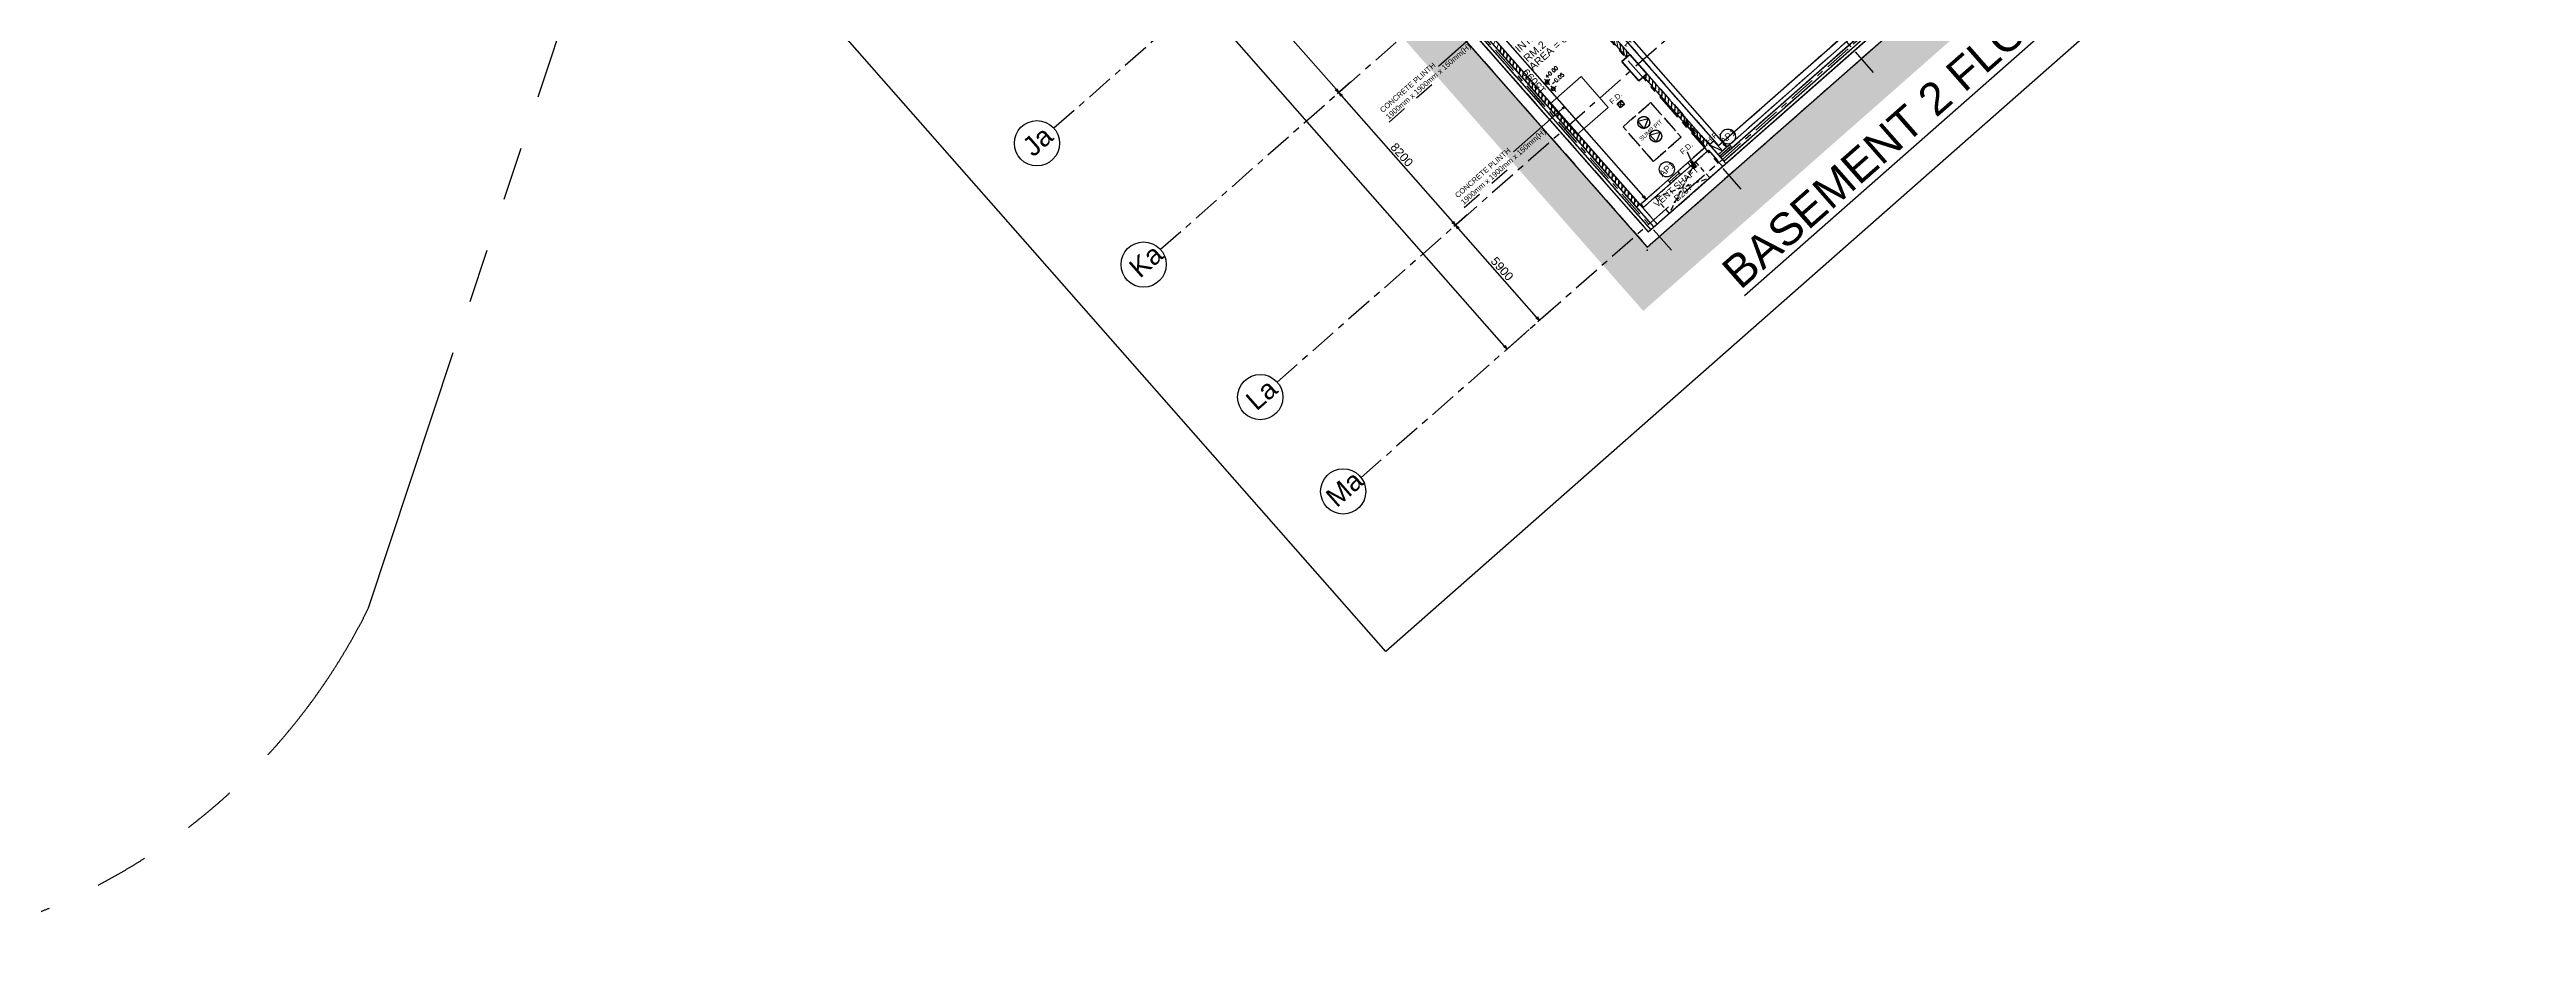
# Model space of a CAD drawing. Header units: millimetres. Extents: x 833946797 to 834440930, y 817746008 to 818399503.
# Drawn here: x 834256823 to 834371872, y 817892661 to 817934762 of the extents above; entities that cross this region are included whole.
import ezdxf
from ezdxf.enums import TextEntityAlignment as Align

# ---------------------------------------------------------------- set-up
doc = ezdxf.new("R2010")
doc.units = ezdxf.units.MM
doc.header["$LTSCALE"] = 100
for name, pattern in [('base plan(mm)$0$PHANTOM', [2.5, 1.25, -0.25, 0.25, -0.25, 0.25, -0.25]), ('Grid Line', [22.225, 12.7, -3.175, 3.175, -3.175]), ('Hidden', [9.525, 6.35, -3.175]), ('HIDDEN2', [4.7625, 3.175, -1.5875]), ('HIDDENX2', [19.05, 12.7, -6.35])]:
    doc.linetypes.add(name, pattern=pattern)
for name, color, linetype in [('+C-10', 10, 'Continuous'), ('+C-160', 160, 'Hidden'), ('A-COLS', 3, 'Continuous'), ('DLN020__', 6, 'Continuous'), ('DLN030_1', 1, 'Continuous'), ('DLN030_2', 1, 'Continuous'), ('DLN0401_', 7, 'Continuous'), ('DLN0402_Room Number', 7, 'Continuous'), ('DLN0403__Room Name', 7, 'Continuous'), ('DLN040__', 3, 'Continuous'), ('DLN051__', 7, 'Continuous'), ('DLN060__', 7, 'Continuous'), ('DLN210__', 7, 'Continuous'), ('DLN220__', 7, 'Continuous'), ('DLN580__', 4, 'Continuous'), ('DLN810__', 1, 'Continuous'), ('DLN914', 3, 'base plan(mm)$0$PHANTOM'), ('LEVEL', 7, 'Continuous')]:
    doc.layers.add(name, color=color, linetype=linetype)
for name, color, linetype, lineweight in [('3B50A-DLN-ARC-DWG-1002-P00-LB02$0$A-WALL', 7, 'Continuous', 9), ('A-DOOR', 6, 'Continuous', 9), ('A-PLINTH', 2, 'Continuous', 9), ('A-WALL', 7, 'Continuous', 9), ('HCL520__', 2, 'Continuous', 20), ('HCL520_T', 7, 'Continuous', 18)]:
    doc.layers.add(name, color=color, linetype=linetype, lineweight=lineweight)
doc.styles.add('romans', font='romans.shx')
doc.styles.get("Standard").update_dxf_attribs({"font": 'swiss.ttf'})
doc.styles.add('Swis721tBT', font='swissl.ttf')
doc.dimstyles.new('INTDIM', dxfattribs={"dimtxt": 200, "dimasz": 125, "dimexe": 100, "dimexo": 150, "dimgap": 80, "dimtad": 1, "dimdec": 0, "dimzin": 9, "dimdsep": 46, "dimtxsty": 'Swis721tBT', "dimblk": 'OPEN30', "dimcen": -125, "dimclrd": 256, "dimclre": 256, "dimclrt": 2, "dimaunit": 1, "dimadec": 1, "dimazin": 0, "dimtfac": 0.444444, "dimtdec": 0, "dimtix": 1, "dimtmove": 2, "dimatfit": 3, "dimldrblk": 'OPEN30', "dimfxl": 0, "dimtolj": 1, "dimlwd": -1, "dimlwe": -1, "dimarcsym": 0})
doc.dimstyles.new('INTDIM350', dxfattribs={"dimtxt": 350, "dimasz": 200, "dimexe": 100, "dimexo": 150, "dimgap": 100, "dimtad": 1, "dimdec": 0, "dimzin": 9, "dimdsep": 46, "dimtxsty": 'Swis721tBT', "dimblk": 'OPEN30', "dimcen": -125, "dimclrd": 256, "dimclre": 256, "dimclrt": 2, "dimaunit": 1, "dimadec": 1, "dimazin": 0, "dimtfac": 0.444444, "dimtdec": 0, "dimtix": 1, "dimtmove": 2, "dimatfit": 3, "dimldrblk": 'OPEN30', "dimfxl": 0, "dimtolj": 1, "dimlwd": -1, "dimlwe": -1, "dimarcsym": 0})
pattern_1 = [(86.350195828, (-1e-07, 1e-07), (-158.428018635, 10.105711821), [])]

# ---------------------------------------------------------------- blocks, each defined once
blk = doc.blocks.new('_Open30')
at = {"color": 0, "linetype": 'ByBlock', "lineweight": -2}
for p, q in [((-1, 0.27), (0, 0)), ((0, 0), (-1, -0.27)), ((0, 0), (-1, 0))]:
    blk.add_line(p, q, dxfattribs=at)
blk = doc.blocks.new('*D31')
at = {"layer": 'Defpoints', "color": 0}
for p in [(834269377, 817985820), (834268235, 817984815), (834325665, 817921862)]:
    blk.add_point(p, dxfattribs=at)
at = {"layer": 'DLN030_1', "linetype": 'Continuous'}
for p, q in [((834269264, 817985721), (834268160, 817984749)), ((834324391, 817921007), (834268367, 817984665)), ((834325552, 817921763), (834324448, 817920791))]:
    blk.add_line(p, q, dxfattribs=at)
at = {"layer": 'DLN030_1', "xscale": 200, "yscale": 200, "zscale": 200}
for p, rotation in [((834268235, 817984815), 131.3501965874743), ((834324523, 817920857), 311.3501965874743)]:
    blk.add_blockref('_Open30', p, dxfattribs=dict(at, rotation=rotation))
at = {"layer": 'DLN030_1', "color": 2, "insert": (834295471, 817953436), "char_height": 400, "attachment_point": 5, "rotation": 311.3502, "style": 'Swis721tBT'}
blk.add_mtext('\\A1;85200', dxfattribs=at)
blk = doc.blocks.new('*D32')
at = {"layer": 'Defpoints', "color": 0}
for p in [(834322130, 817926610), (834322786, 817927188), (834326684, 817922759)]:
    blk.add_point(p, dxfattribs=at)
at = {"layer": 'DLN030_1', "linetype": 'Continuous'}
for p, q in [((834322673, 817927089), (834322054, 817926544)), ((834325895, 817922331), (834322262, 817926460)), ((834326571, 817922660), (834325952, 817922115))]:
    blk.add_line(p, q, dxfattribs=at)
at = {"layer": 'DLN030_1', "xscale": 200, "yscale": 200, "zscale": 200}
for p, rotation in [((834322130, 817926610), 131.3501965874743), ((834326027, 817922181), 311.3501965874743)]:
    blk.add_blockref('_Open30', p, dxfattribs=dict(at, rotation=rotation))
at = {"layer": 'DLN030_1', "color": 2, "insert": (834324293, 817924584), "char_height": 400, "attachment_point": 5, "rotation": 311.3502, "style": 'Swis721tBT'}
blk.add_mtext('\\A1;5900', dxfattribs=at)
blk = doc.blocks.new('*D33')
at = {"layer": 'Defpoints', "color": 0}
for p in [(834317369, 817933343), (834316712, 817932765), (834322786, 817927187)]:
    blk.add_point(p, dxfattribs=at)
at = {"layer": 'DLN030_1', "linetype": 'Continuous'}
for p, q in [((834317256, 817933244), (834316637, 817932699)), ((834321998, 817926760), (834316845, 817932615)), ((834322674, 817927088), (834322055, 817926544))]:
    blk.add_line(p, q, dxfattribs=at)
at = {"layer": 'DLN030_1', "xscale": 200, "yscale": 200, "zscale": 200}
for p, rotation in [((834316712, 817932765), 131.3501965874743), ((834322130, 817926610), 311.3501965874743)]:
    blk.add_blockref('_Open30', p, dxfattribs=dict(at, rotation=rotation))
at = {"layer": 'DLN030_1', "color": 2, "insert": (834319635, 817929876), "char_height": 400, "attachment_point": 5, "rotation": 311.3502, "style": 'Swis721tBT'}
blk.add_mtext('\\A1;8200', dxfattribs=at)
blk = doc.blocks.new('*D34')
at = {"layer": 'Defpoints', "color": 0}
for p in [(834311757, 817938396), (834312414, 817938973), (834317369, 817933343)]:
    blk.add_point(p, dxfattribs=at)
at = {"layer": 'DLN030_1', "linetype": 'Continuous'}
for p, q in [((834312301, 817938874), (834311682, 817938329)), ((834316580, 817932916), (834311890, 817938245)), ((834317256, 817933244), (834316637, 817932699))]:
    blk.add_line(p, q, dxfattribs=at)
at = {"layer": 'DLN030_1', "xscale": 200, "yscale": 200, "zscale": 200}
for p, rotation in [((834311757, 817938396), 131.3501965874743), ((834316712, 817932765), 311.3501965874743)]:
    blk.add_blockref('_Open30', p, dxfattribs=dict(at, rotation=rotation))
at = {"layer": 'DLN030_1', "color": 2, "insert": (834314449, 817935769), "char_height": 400, "attachment_point": 5, "rotation": 311.3502, "style": 'Swis721tBT'}
blk.add_mtext('\\A1;7500', dxfattribs=at)
blk = doc.blocks.new('*D87')
at = {"layer": 'Defpoints', "color": 0}
for p in [(834269376, 817985821), (834268235, 817984816), (834325664, 817921862)]:
    blk.add_point(p, dxfattribs=at)
at = {"layer": 'DLN030_1', "linetype": 'Continuous'}
for p, q in [((834269264, 817985721), (834268159, 817984750)), ((834324391, 817921007), (834268367, 817984666)), ((834325552, 817921763), (834324448, 817920791))]:
    blk.add_line(p, q, dxfattribs=at)
at = {"layer": 'DLN030_1', "xscale": 200, "yscale": 200, "zscale": 200}
for p, rotation in [((834268235, 817984816), 131.3501965866839), ((834324523, 817920857), 311.3501965866839)]:
    blk.add_blockref('_Open30', p, dxfattribs=dict(at, rotation=rotation))
at = {"layer": 'DLN030_1', "color": 2, "insert": (834295471, 817953436), "char_height": 400, "attachment_point": 5, "rotation": 311.3502, "style": 'Swis721tBT'}
blk.add_mtext('\\A1;85200', dxfattribs=at)
blk = doc.blocks.new('*D88')
at = {"layer": 'Defpoints', "color": 0}
for p in [(834322129, 817926610), (834322786, 817927188), (834326684, 817922759)]:
    blk.add_point(p, dxfattribs=at)
at = {"layer": 'DLN030_1', "linetype": 'Continuous'}
for p, q in [((834322673, 817927089), (834322054, 817926544)), ((834325895, 817922331), (834322261, 817926460)), ((834326571, 817922660), (834325952, 817922115))]:
    blk.add_line(p, q, dxfattribs=at)
at = {"layer": 'DLN030_1', "xscale": 200, "yscale": 200, "zscale": 200}
for p, rotation in [((834322129, 817926610), 131.3501965866839), ((834326027, 817922181), 311.3501965866839)]:
    blk.add_blockref('_Open30', p, dxfattribs=dict(at, rotation=rotation))
at = {"layer": 'DLN030_1', "color": 2, "insert": (834324293, 817924585), "char_height": 400, "attachment_point": 5, "rotation": 311.3502, "style": 'Swis721tBT'}
blk.add_mtext('\\A1;5900', dxfattribs=at)
blk = doc.blocks.new('*D89')
at = {"layer": 'Defpoints', "color": 0}
for p in [(834317368, 817933343), (834316712, 817932766), (834322786, 817927188)]:
    blk.add_point(p, dxfattribs=at)
at = {"layer": 'DLN030_1', "linetype": 'Continuous'}
for p, q in [((834317256, 817933244), (834316637, 817932700)), ((834321997, 817926760), (834316844, 817932616)), ((834322673, 817927089), (834322054, 817926544))]:
    blk.add_line(p, q, dxfattribs=at)
at = {"layer": 'DLN030_1', "xscale": 200, "yscale": 200, "zscale": 200}
for p, rotation in [((834316712, 817932766), 131.3501965866839), ((834322130, 817926610), 311.3501965866839)]:
    blk.add_blockref('_Open30', p, dxfattribs=dict(at, rotation=rotation))
at = {"layer": 'DLN030_1', "color": 2, "insert": (834319635, 817929877), "char_height": 400, "attachment_point": 5, "rotation": 311.3502, "style": 'Swis721tBT'}
blk.add_mtext('\\A1;8200', dxfattribs=at)
blk = doc.blocks.new('*D90')
at = {"layer": 'Defpoints', "color": 0}
for p in [(834311757, 817938396), (834312414, 817938973), (834317368, 817933343)]:
    blk.add_point(p, dxfattribs=at)
at = {"layer": 'DLN030_1', "linetype": 'Continuous'}
for p, q in [((834312301, 817938874), (834311682, 817938330)), ((834316580, 817932916), (834311889, 817938246)), ((834317256, 817933244), (834316637, 817932700))]:
    blk.add_line(p, q, dxfattribs=at)
at = {"layer": 'DLN030_1', "xscale": 200, "yscale": 200, "zscale": 200}
for p, rotation in [((834311757, 817938396), 131.3501965866839), ((834316712, 817932766), 311.3501965866839)]:
    blk.add_blockref('_Open30', p, dxfattribs=dict(at, rotation=rotation))
at = {"layer": 'DLN030_1', "color": 2, "insert": (834314449, 817935769), "char_height": 400, "attachment_point": 5, "rotation": 311.3502, "style": 'Swis721tBT'}
blk.add_mtext('\\A1;7500', dxfattribs=at)
blk = doc.blocks.new('*X5')
at = {"color": 0}
for p, q in [((45956, 42700), (46156, 42700)), ((45956, 42694), (46156, 42694)), ((45957, 42688), (46156, 42688)), ((45957, 42681), (46156, 42681)), ((45958, 42675), (46156, 42675)), ((45959, 42669), (46156, 42669)), ((45960, 42662), (46156, 42662)), ((45962, 42656), (46156, 42656)), ((45964, 42650), (46156, 42650)), ((45965, 42644), (46156, 42644)), ((45968, 42638), (46156, 42638)), ((45970, 42631), (46156, 42631)), ((45973, 42625), (46156, 42625)), ((45975, 42619), (46156, 42619)), ((45978, 42612), (46156, 42612)), ((45982, 42606), (46156, 42606)), ((45986, 42600), (46156, 42600)), ((45990, 42594), (46156, 42594)), ((45994, 42588), (46156, 42588)), ((45999, 42581), (46156, 42581)), ((46004, 42575), (46156, 42575)), ((46009, 42569), (46156, 42569)), ((46015, 42562), (46156, 42562)), ((46022, 42556), (46156, 42556)), ((46029, 42550), (46156, 42550)), ((46037, 42544), (46156, 42544)), ((46047, 42538), (46156, 42538)), ((46057, 42531), (46156, 42531)), ((46069, 42525), (46156, 42525)), ((46083, 42519), (46156, 42519)), ((46102, 42512), (46156, 42512)), ((46133, 42506), (46156, 42506))]:
    blk.add_line(p, q, dxfattribs=at)
blk = doc.blocks.new('*X4')
at = {"color": 0}
for p, q in [((46156, 42900), (46200, 42900)), ((46156, 42894), (46222, 42894)), ((46156, 42888), (46238, 42888)), ((46156, 42881), (46250, 42881)), ((46156, 42875), (46261, 42875)), ((46156, 42869), (46271, 42869)), ((46156, 42862), (46279, 42862)), ((46156, 42856), (46287, 42856)), ((46156, 42850), (46294, 42850)), ((46156, 42844), (46300, 42844)), ((46156, 42838), (46306, 42838)), ((46156, 42831), (46311, 42831)), ((46156, 42825), (46316, 42825)), ((46156, 42819), (46320, 42819)), ((46156, 42812), (46324, 42812)), ((46156, 42806), (46328, 42806)), ((46156, 42800), (46332, 42800)), ((46156, 42794), (46335, 42794)), ((46156, 42788), (46338, 42788)), ((46156, 42781), (46341, 42781)), ((46156, 42775), (46343, 42775)), ((46156, 42769), (46345, 42769)), ((46156, 42762), (46347, 42762)), ((46156, 42756), (46349, 42756)), ((46156, 42750), (46351, 42750)), ((46156, 42744), (46352, 42744)), ((46156, 42738), (46353, 42738)), ((46156, 42731), (46354, 42731)), ((46156, 42725), (46355, 42725)), ((46156, 42719), (46355, 42719)), ((46156, 42712), (46356, 42712)), ((46156, 42706), (46356, 42706))]:
    blk.add_line(p, q, dxfattribs=at)
blk = doc.blocks.new('ELFIN')
at = {"layer": 'LEVEL'}
for p, q in [((0, 0), (-0.5, 0)), ((0, 0.5), (0, 0)), ((0, 0), (0, -0.5)), ((0.5, 0), (0, 0))]:
    blk.add_line(p, q, dxfattribs=at)
for start, end in [(90, 180), (180, 270), (0, 90), (270, 0)]:
    blk.add_arc((0, 0), 0.25, start, end, dxfattribs=at)
at = {"layer": 'LEVEL', "xscale": 0.00125, "yscale": 0.00125, "zscale": 0.00125}
for name in ['*X4', '*X5']:
    blk.add_blockref(name, (-57.69, -53.38), dxfattribs=at)
at = {"layer": 'LEVEL', "style": 'romans'}
blk.add_attdef('ELFIN', (0.25, 0.35), '', height=0.5, dxfattribs=at)
blk = doc.blocks.new('ELEX')
at = {"layer": 'LEVEL'}
for p, q in [((0.5, 0), (-0.5, 0)), ((0, 0.5), (0, -0.5))]:
    blk.add_line(p, q, dxfattribs=at)
blk.add_circle((0, 0), 0.25, dxfattribs=at)
at = {"layer": 'LEVEL', "style": 'romans'}
blk.add_attdef('ELEX', (0.26, 0.35), '', height=0.5, dxfattribs=at)
blk = doc.blocks.new('FSHR-V02')
for p, q in [((0, 0), (600, -273)), ((0, 0), (600, 0)), ((0, -273), (0, 0)), ((600, 0), (600, -273)), ((600, -273), (0, -273))]:
    blk.add_line(p, q)
blk = doc.blocks.new('A$C029C5A43')
at = {"layer": '+C-160'}
for p, q in [((22171, 90066), (22171, 6566)), ((22371, 6566), (22371, 90066)), ((21521, 46116, 0), (21521, 6065, 0)), ((22021, 45595, 0), (22021, 6566, 0)), ((27121, 7415), (27121, 19257)), ((22372, 17362), (22571, 17561)), ((22372, 17137), (22571, 17337)), ((22372, 16913), (22571, 17112)), ((22372, 16688), (22571, 16888)), ((22372, 16464), (22571, 16663)), ((22372, 16239), (22571, 16439)), ((22372, 16015), (22571, 16214)), ((22372, 15790), (22571, 15990)), ((22372, 15566), (22571, 15765)), ((22372, 15341), (22571, 15541)), ((22372, 15117), (22571, 15316)), ((22372, 14892), (22571, 15092)), ((22372, 14668), (22571, 14867)), ((22372, 14443), (22571, 14643)), ((22372, 14219), (22571, 14418)), ((22372, 13994), (22571, 14194)), ((22372, 13770), (22571, 13969)), ((26621, 13753), (26821, 13953)), ((22372, 13545), (22571, 13745)), ((22372, 13321), (22571, 13520)), ((22372, 13096), (22571, 13296)), ((22372, 12872), (22571, 13071)), ((22372, 12647), (22571, 12846)), ((26321, 12115, 0), (26321, 13315, 0)), ((26321, 13315, 0), (26821, 13315, 0)), ((26821, 13315, 0), (26321, 13315, 0)), ((26321, 13315, 0), (26321, 12115, 0)), ((26321, 12115, 0), (26321, 13315, 0)), ((26321, 13315, 0), (26821, 13315, 0)), ((26321, 13315, 0), (26821, 13315, 0)), ((26321, 12115, 0), (26321, 13315, 0)), ((26321, 12115, 0), (26321, 13315, 0)), ((26321, 13315, 0), (26821, 13315, 0)), ((26621, 13529), (26821, 13729)), ((26631, 13315), (26821, 13504)), ((26821, 13315, 0), (26821, 12115, 0)), ((26821, 12115, 0), (26821, 13315, 0)), ((26821, 13315, 0), (26821, 12115, 0)), ((26821, 13315, 0), (26821, 12115, 0)), ((26821, 13315, 0), (26821, 12115, 0)), ((22372, 12423), (22571, 12622)), ((22372, 12198), (22571, 12397)), ((22372, 11974), (22571, 12173)), ((22372, 11749), (22571, 11948)), ((22372, 11525), (22571, 11724)), ((26821, 12115, 0), (26321, 12115, 0)), ((26321, 12115, 0), (26821, 12115, 0)), ((26821, 12115, 0), (26321, 12115, 0)), ((26821, 12115, 0), (26321, 12115, 0)), ((26821, 12115, 0), (26321, 12115, 0)), ((26621, 12115, 0), (26621, 7766)), ((26621, 11957), (26779, 12115)), ((26621, 11733), (26821, 11933)), ((26621, 11508), (26821, 11708)), ((26821, 12115, 0), (26821, 6566, 0)), ((26821, 12115, 0), (26821, 6566, 0)), ((22372, 11300), (22571, 11499)), ((22372, 11076), (22571, 11275)), ((22372, 10851), (22571, 11050)), ((22372, 10627), (22571, 10826)), ((22372, 10402), (22571, 10601)), ((22372, 10178), (22571, 10377)), ((24367, 8857, 0), (24367, 11007, 0)), ((24367, 11007, 0), (26067, 11007, 0)), ((25055, 10296, 0), (25055, 10738, 0)), ((25055, 10738, 0), (25497, 10517, 0)), ((25497, 10517, 0), (25055, 10296, 0)), ((26067, 11007, 0), (26067, 8857, 0)), ((26621, 11284), (26821, 11484)), ((26621, 11059), (26821, 11259)), ((26621, 10835), (26821, 11035)), ((26621, 10610), (26821, 10810)), ((26621, 10386), (26821, 10586)), ((26621, 10161), (26821, 10361)), ((22372, 9953), (22571, 10152)), ((22372, 9729), (22571, 9928)), ((22372, 9504), (22571, 9703)), ((22372, 9280), (22571, 9479)), ((22372, 9055), (22571, 9254)), ((25055, 9455, 0), (25055, 9897, 0)), ((25055, 9897, 0), (25497, 9677, 0)), ((25497, 9677, 0), (25055, 9455, 0)), ((26621, 9937), (26821, 10137)), ((26621, 9712), (26821, 9912)), ((26621, 9766), (26821, 9766)), ((26621, 9488), (26821, 9688)), ((26621, 9263), (26821, 9463)), ((26621, 9039), (26821, 9239)), ((22372, 8831), (22571, 9030)), ((22372, 8606), (22571, 8805)), ((22372, 8382), (22571, 8581)), ((22372, 8157), (22571, 8356)), ((22372, 7933), (22571, 8132)), ((26067, 8857, 0), (24367, 8857, 0)), ((25686, 7704), (25831, 8137)), ((26621, 8814), (26821, 9014)), ((26621, 8590), (26821, 8790)), ((26621, 8365), (26821, 8565)), ((26621, 8141), (26821, 8341)), ((26621, 7916), (26821, 8116)), ((26621, 8066), (26821, 8066)), ((22429, 7765), (22571, 7907)), ((22571, 7666), (22571, 7666)), ((25545, 7532, 0), (25713, 7532, 0)), ((25545, 7364, 0), (25545, 7532, 0)), ((25545, 7532, 0), (25713, 7364, 0)), ((25545, 7364, 0), (25713, 7532, 0)), ((25713, 7364, 0), (25545, 7364, 0)), ((25621, 7566), (26521, 7566)), ((26508, 7766), (25633, 7766)), ((25713, 7532, 0), (25713, 7364, 0)), ((26621, 7566), (26621, 6566)), ((26695, 7765), (26821, 7892)), ((26821, 7116), (26821, 6916)), ((26821, 7016), (27523, 7016)), ((43225, 6916), (26821, 6916)), ((26821, 6916), (26821, 6716)), ((26821, 6916, 0), (26821, 6716, 0)), ((27121, 7415), (43330, 7415)), ((27523, 7116), (27523, 6916)), ((21521, 6065, 0), (80359, 6065, 0)), ((22021, 6566, 0), (80111, 6565, 0)), ((22171, 6566), (22371, 6566)), ((22171, 6566, 0), (22371, 6566, 0)), ((26821, 6716), (43183, 6716))]:
    blk.add_line(p, q, dxfattribs=at)
at = {"layer": '+C-160', "lineweight": 18}
for p, q in [((22371, 45349, 0), (22372, 6566, 0)), ((22571, 22865), (22571, 6566)), ((22571, 7766), (22571, 22865)), ((26621, 13315), (26621, 20316)), ((26821, 13315), (26821, 20316)), ((26321, 13315), (26821, 13315)), ((26321, 12115), (26321, 13315)), ((26321, 13315), (26821, 13315)), ((26321, 12115), (26321, 13315)), ((26321, 13315, 0), (26321, 12115, 0)), ((26821, 13315, 0), (26321, 13315, 0)), ((26821, 13315), (26821, 12115)), ((26821, 13315), (26821, 12115)), ((26821, 12115, 0), (26821, 13315, 0)), ((26821, 12115), (26321, 12115)), ((26821, 12115), (26321, 12115)), ((26321, 12115, 0), (26821, 12115, 0)), ((26621, 7766), (22571, 7766)), ((22571, 7666), (22571, 7666)), ((22571, 6566), (22571, 7666)), ((26621, 7566), (22571, 7566)), ((43267, 7116), (26821, 7116)), ((26821, 7116), (43267, 7116)), ((43225, 6916), (26821, 6916)), ((26821, 6916), (43225, 6916)), ((80359, 6065), (34371, 6065)), ((80359, 6065), (34371, 6065))]:
    blk.add_line(p, q, dxfattribs=at)
at = {"layer": '+C-160', "extrusion": (0.000187797, -1.64581e-10, 1)}
for p, q in [((24856, 11986, 0), (25106, 11986, 0)), ((24856, 11736, 0), (24856, 11986, 0)), ((24856, 11986, 0), (25106, 11736, 0)), ((24856, 11736, 0), (25106, 11986, 0)), ((25106, 11736, 0), (24856, 11736, 0)), ((25106, 11986, 0), (25106, 11736, 0))]:
    blk.add_line(p, q, dxfattribs=at)
at = {"layer": '+C-160', "linetype": 'HIDDEN2'}
for p, q in [((26821, 8066), (26621, 9766)), ((26621, 8066), (26821, 9766))]:
    blk.add_line(p, q, dxfattribs=at)
at = {"layer": '+C-160', "linetype": 'HIDDENX2', "ltscale": 0.2}
for p, q in [((22571, 7766), (22571, 7566)), ((22621, 7565), (22621, 7765)), ((22621, 7565), (22621, 7765)), ((25821, 7566, 0), (23321, 7566, 0)), ((23321, 7566, 0), (23321, 6566, 0)), ((25821, 7566, 0), (23321, 6566, 0)), ((23321, 7566, 0), (25821, 6566, 0)), ((25521, 7565), (25521, 7765)), ((25521, 7565), (25521, 7765)), ((25821, 6566, 0), (25821, 7566, 0)), ((26571, 7566), (26571, 7766)), ((26571, 7565), (26571, 7765)), ((26571, 7565), (26571, 7765)), ((23321, 6566, 0), (25821, 6566, 0))]:
    blk.add_line(p, q, dxfattribs=at)
at = {"layer": '+C-160', "linetype": 'Hidden'}
for p, q in [((24296, 7766), (24296, 7566)), ((24896, 7666), (24296, 7666)), ((24896, 7766), (24896, 7566))]:
    blk.add_line(p, q, dxfattribs=at)
at = {"layer": '+C-160', "linetype": 'ByBlock', "lineweight": -2}
for p, q in [((25623, 7515), (25635, 7721)), ((25623, 7515), (25686, 7704)), ((25737, 7687), (25623, 7515))]:
    blk.add_line(p, q, dxfattribs=at)
at = {"layer": '+C-160', "lineweight": 13}
for p, q in [((26821, 6916), (26821, 7116)), ((26821, 6916), (26821, 7116)), ((27523, 6916), (27523, 7116)), ((27523, 6916), (27523, 7116))]:
    blk.add_line(p, q, dxfattribs=at)
at = {"layer": '+C-160'}
for centre in [(25221, 10517, 0), (25221, 9676, 0)]:
    blk.add_circle(centre, 276, dxfattribs=at)
blk.add_point((21421, 5966), dxfattribs=at)
blk = doc.blocks.new('*D172')
at = {"layer": 'Defpoints', "color": 0}
for p in [(834324809, 817940691), (834334581, 817930109), (834334727, 817930237)]:
    blk.add_point(p, dxfattribs=at)
at = {"layer": 'DLN030_2', "linetype": 'Continuous'}
for p, q in [((834324922, 817940790), (834325288, 817941113)), ((834325345, 817940897), (834334595, 817930387)), ((834334694, 817930208), (834334802, 817930303))]:
    blk.add_line(p, q, dxfattribs=at)
at = {"layer": 'DLN030_2', "xscale": 200, "yscale": 200, "zscale": 200}
for p, rotation in [((834325213, 817941047), 131.3501958360153), ((834334727, 817930237), 311.3501958360153)]:
    blk.add_blockref('_Open30', p, dxfattribs=dict(at, rotation=rotation))
at = {"layer": 'DLN030_2', "color": 2, "insert": (834329760, 817935457), "char_height": 350, "attachment_point": 5, "rotation": 131.3502, "style": 'Swis721tBT'}
blk.add_mtext('\\A1;14400', dxfattribs=at)
blk = doc.blocks.new('*D173')
at = {"layer": 'Defpoints', "color": 0}
for p in [(834321001, 817939137), (834330703, 817927562), (834330976, 817927803)]:
    blk.add_point(p, dxfattribs=at)
at = {"layer": 'DLN030_2', "linetype": 'Continuous'}
for p, q in [((834320888, 817939038), (834320926, 817939071)), ((834321133, 817938987), (834330844, 817927953)), ((834330815, 817927661), (834331051, 817927869))]:
    blk.add_line(p, q, dxfattribs=at)
at = {"layer": 'DLN030_2', "xscale": 200, "yscale": 200, "zscale": 200}
for p, rotation in [((834321001, 817939137), 131.3501958360153), ((834330976, 817927803), 311.3501958360153)]:
    blk.add_blockref('_Open30', p, dxfattribs=dict(at, rotation=rotation))
at = {"layer": 'DLN030_2', "color": 2, "insert": (834325779, 817933285), "char_height": 350, "attachment_point": 5, "rotation": 131.3502, "style": 'Swis721tBT'}
blk.add_mtext('\\A1;15099', dxfattribs=at)

msp = doc.modelspace()

# ---------------------------------------------------------------- hatches: boundary and pattern name
at = {"layer": 'A-WALL'}
h = msp.add_hatch(dxfattribs=at)
h.set_pattern_fill('ANSI31', scale=50)
h.set_pattern_definition(pattern_1)
h.paths.add_polyline_path([(834330553.7, 817927430), (834330702.9, 817927561.3), (834320727.3, 817938896.4), (834322791.9, 817940712.9), (834322861.3, 817940634.1), (834323011.4, 817940766.2), (834322942, 817940845), (834323767.5, 817941572.1), (834323837.2, 817941492.9), (834323987.3, 817941625.1), (834323785.8, 817941854), (834320445.8, 817938914.5)])
h = msp.add_hatch(dxfattribs=at)
h.set_pattern_fill('ANSI31', scale=50)
h.set_pattern_definition(pattern_1)
h.paths.add_polyline_path([(834330076.8, 817934403), (834330227, 817934535.2), (834325602.1, 817939790.3), (834325451.9, 817939658.1)])
h = msp.add_hatch(dxfattribs=at)
h.set_pattern_fill('ANSI31', scale=50)
h.set_pattern_definition(pattern_1)
h.paths.add_polyline_path([(834333743.2, 817930237), (834333893.4, 817930369.2), (834331019.8, 817933634.3), (834330869.6, 817933502.2)])
at = {"layer": 'DLN060__'}
h = msp.add_hatch(dxfattribs=at)
h.set_pattern_fill('EARTH', color=251, scale=150, angle=45)
h.set_pattern_definition([(86.35019583, (1453154.1, 238293.2), (-889.9338409, 1011.2023827), [952.5, -952.5]), (86.35019583, (1452797.6, 238315.9), (-889.9338409, 1011.2023827), [952.5, -952.5]), (86.35019583, (1452441.2, 238338.6), (-889.9338409, 1011.2023827), [952.5, -952.5]), (176.35019583, (1452329.9, 238465), (-1011.2023827, -889.9338409), [952.5, -952.5]), (176.35019583, (1452352.65, 238821.5), (-1011.2023827, -889.9338409), [952.5, -952.5]), (176.35019583, (1452375.4, 239178), (-1011.2023827, -889.9338409), [952.5, -952.5])])
edge = h.paths.add_edge_path()
edge.add_line((834303001.7, 817954269.4), (834304578.4, 817955656.4))
edge.add_line((834304578.4, 817955656.4), (834331037.8, 817925591.5))
edge.add_line((834331037.8, 817925591.5), (834375206.5, 817964463.2))
edge.add_line((834375206.5, 817964463.2), (834374060.9, 817980844.8))
edge.add_line((834374060.9, 817980844.8), (834339581.5, 818020021.9))
edge.add_arc((834332615.9, 818013881.7), 9285.6, 41.396771, 99.604623)
edge.add_line((834331066.6, 818023037.1), (834322069.8, 818033259.9))
edge.add_line((834322069.8, 818033259.9), (834273725.6, 817990713.5))
edge.add_line((834273725.6, 817990713.5), (834304578.4, 817955656.4))
edge.add_line((834304578.4, 817955656.4), (834303001.7, 817954269.4))
edge.add_line((834303001.7, 817954269.4), (834270761.5, 817990902.8))
edge.add_line((834270761.5, 817990902.8), (834322258.6, 818036224.1))
edge.add_line((834322258.6, 818036224.1), (834331970.3, 818025189))
edge.add_arc((834332622.3, 818013717.3), 11490.2, 42.026141, 93.253053, ccw=False)
edge.add_line((834341157.7, 818021409.6), (834375550.8, 817982329.9))
edge.add_line((834375550.8, 817982329.9), (834377279, 817963489.7))
edge.add_line((834377279, 817963489.7), (834330848.8, 817922627.7))
edge.add_line((834330848.8, 817922627.7), (834303001.7, 817954269.4))

# ---------------------------------------------------------------- linework, layer by layer
at = {"layer": '+C-10'}
for p, q in [((834320322.8, 817932519.7), (834321033.8, 817933145.3)), ((834319041.9, 817931392.3), (834319752.8, 817932018)), ((834323822.5, 817928556.3), (834324533.4, 817929181.9)), ((834322535, 817927423.2), (834323245.9, 817928048.8))]:
    msp.add_line(p, q, dxfattribs=at)
at = {"color": 2}
msp.add_lwpolyline([(834427839, 818002704.1), (834318889.5, 817906820.3), (834242269.6, 817993880.9), (834351219.2, 818089764.7)], close=True, dxfattribs=at)
at = {"layer": '3B50A-DLN-ARC-DWG-1002-P00-LB02$0$A-WALL', "lineweight": 18}
msp.add_line((834305722.7, 817955642.8, -0.1), (834331346.2, 817926529.5, -0.1), dxfattribs=at)
at = {"layer": 'A-COLS', "color": 5}
for p, q in [((834331082.6, 817926297.5, -0.1), (834374690.1, 817964674.8, -0.1)), ((834305297.3, 817955596.4, -0.1), (834331082.6, 817926297.5, -0.1))]:
    msp.add_line(p, q, dxfattribs=at)
at = {"layer": 'A-COLS', "color": 5, "lineweight": 18}
msp.add_line((834375206.5, 817964463.2), (834340684.2, 817934081), dxfattribs=at)
msp.add_line((834375206.5, 817964463.2), (834340684.2, 817934081), dxfattribs=at)
at = {"layer": 'A-COLS', "lineweight": 18}
for p, q in [((834330226.7, 817934535.5, 0.1), (834329851.4, 817934205.1, 0.1)), ((834331019.5, 817933634.6, 0.1), (834330226.7, 817934535.5, 0.1)), ((834329851.4, 817934205.1, 0.1), (834330644.1, 817933304.3, 0.1)), ((834330644.1, 817933304.3, 0.1), (834331019.5, 817933634.6, 0.1))]:
    msp.add_line(p, q, dxfattribs=at)
at = {"layer": 'A-COLS', "color": 5, "elevation": -0.1}
msp.add_lwpolyline([(834304578.2, 817955656.7), (834331037.8, 817925591.5), (834375206.5, 817964463.2), (834374060.9, 817980844.8)], dxfattribs=at)
at = {"layer": 'A-COLS', "lineweight": 18}
msp.add_lwpolyline([(834329851.4, 817934205.1), (834330226.7, 817934535.5), (834331019.5, 817933634.6), (834330644.1, 817933304.3)], close=True, dxfattribs=at)
msp.add_lwpolyline([(834329851.4, 817934205.1), (834330226.7, 817934535.5), (834331019.5, 817933634.6), (834330644.1, 817933304.3)], close=True, dxfattribs=at)
at = {"layer": 'A-COLS', "elevation": -0.1}
for points in [[(834330226.7, 817934535.5), (834331019.5, 817933634.6), (834330644.1, 817933304.3), (834329851.4, 817934205.1)], [(834330226.7, 817934535.5), (834329851.4, 817934205.1), (834330644.1, 817933304.3), (834331019.5, 817933634.6)], [(834331019.5, 817933634.6), (834330644.1, 817933304.3), (834329851.4, 817934205.1), (834330226.7, 817934535.5)], [(834329851.4, 817934205.1), (834330226.7, 817934535.5), (834331019.5, 817933634.6), (834330644.1, 817933304.3)], [(834330226.7, 817934535.5), (834331019.5, 817933634.6), (834330644.1, 817933304.3), (834329851.4, 817934205.1)]]:
    msp.add_lwpolyline(points, close=True, dxfattribs=at)
at = {"layer": 'A-DOOR'}
msp.add_line((834334388.6, 817929806.4), (834334915.4, 817930270.1), dxfattribs=at)
for points in [[(834334322.5, 817929881.5, 0), (834334454.7, 817929731.4, 0)], [(834334849.3, 817930345.1, 0), (834334981.5, 817930195, 0)]]:
    msp.add_polyline3d(points, dxfattribs=at)
at = {"layer": 'A-PLINTH', "elevation": 0}
msp.add_lwpolyline([(834326530.6, 817932249.2), (834327956.9, 817933504.5), (834329212.1, 817932078.2), (834327785.8, 817930822.9)], close=True, dxfattribs=at)
at = {"layer": 'A-WALL', "lineweight": 18}
for p, q in [((834346668.7, 817940747.1), (834334322.5, 817929881.5)), ((834334322.5, 817929881.5), (834346668.7, 817940747.1)), ((834346769.3, 817940569.2), (834334454.7, 817929731.4)), ((834334454.7, 817929731.4), (834346769.3, 817940569.2)), ((834330076.6, 817934403.3), (834325451.7, 817939658.4)), ((834330226.7, 817934535.5), (834325601.8, 817939790.6)), ((834320727.3, 817938896.4), (834331495.5, 817926660.8)), ((834330702.7, 817927561.6), (834320727.3, 817938896.4)), ((834333743, 817930237.3), (834330702.7, 817927561.6)), ((834333875.1, 817930087.2), (834330834.8, 817927411.5)), ((834330768.7, 817927486.6), (834330768.7, 817927486.6)), ((834331495.5, 817926660.8), (834330768.7, 817927486.6))]:
    msp.add_line(p, q, dxfattribs=at)
at = {"layer": 'A-WALL'}
for p, q in [((834330869.4, 817933502.5, 0.1), (834333743, 817930237.3)), ((834331019.5, 817933634.6, 0.1), (834334685.9, 817929468.6, -0.1)), ((834331019.5, 817933634.6, 0.1), (834334685.9, 817929468.6, -0.1)), ((834333875.1, 817930087.2), (834334535.8, 817929336.5)), ((834330768.7, 817927486.6), (834330768.7, 817927486.6))]:
    msp.add_line(p, q, dxfattribs=at)
at = {"layer": 'A-WALL', "color": 1}
for p, q in [((834333658.5, 817930163), (834333001.7, 817929584.9)), ((834333124.4, 817929426.5), (834333800, 817930021.1))]:
    msp.add_line(p, q, dxfattribs=at)
at = {"layer": 'A-WALL', "linetype": 'Hidden'}
for p, q in [((834331997.6, 817928701.3), (834332129.7, 817928551.1)), ((834332514.1, 817929022.6), (834332063.7, 817928626.2)), ((834332448, 817929097.7), (834332580.2, 817928947.5))]:
    msp.add_line(p, q, dxfattribs=at)
at = {"layer": 'A-WALL', "color": 6, "linetype": 'HIDDENX2', "ltscale": 0.2}
msp.add_line((834330702.7, 817927561.6), (834330834.8, 817927411.5), dxfattribs=at)
for points in [[(834333837.6, 817930054.1), (834333705.4, 817930204.3)], [(834333837.8, 817930053.8), (834333705.7, 817930204)], [(834333837.8, 817930053.8), (834333705.7, 817930204)], [(834333049.6, 817929360.2), (834332917.5, 817929510.3)], [(834333049.6, 817929360.2), (834332917.5, 817929510.3)], [(834330872.6, 817927444.2), (834330740.5, 817927594.4)], [(834330872.6, 817927444.2), (834330740.5, 817927594.4)]]:
    msp.add_lwpolyline(points, dxfattribs=at)
at = {"layer": 'A-WALL'}
msp.add_point((834331028.6, 817925450.7), dxfattribs=at)
at = {"layer": 'DLN020__', "linetype": 'Grid Line'}
for p, q in [((834341549, 817933703.7), (834273995.9, 818010462.1)), ((834335393.4, 817928286.3), (834267840.3, 818005044.7)), ((834332165.4, 817925445.5), (834264612.3, 818002203.9)), ((834372812.6, 817992128.7), (834303474.7, 817931106.1)), ((834377767.6, 817986498.6), (834308429.7, 817925476)), ((834383185, 817980342.9), (834313847.1, 817919320.4)), ((834387082.9, 817975913.9), (834317745, 817914891.3))]:
    msp.add_line(p, q, dxfattribs=at)
at = {"layer": 'DLN020__', "linetype": 'Continuous'}
for centre in [(834302686.5, 817930412.4), (834307641.4, 817924782.3), (834313058.9, 817918626.7), (834316910.2, 817914250.5)]:
    msp.add_circle(centre, 1050, dxfattribs=at)
at = {"layer": 'DLN0401_', "color": 0}
for centre in [(834334780.8, 817930723.3), (834334780.8, 817930723.3), (834331942.2, 817929203), (834331942.2, 817929203)]:
    msp.add_circle(centre, 350, dxfattribs=at)
at = {"layer": 'DLN060__', "color": 252, "elevation": -0.1}
msp.add_lwpolyline([(834375206.5, 817964463.2), (834374060.9, 817980844.8), (834339581.5, 818020021.9, 0.26001563), (834331066.6, 818023037.1), (834322069.5, 818033260.2), (834273725.4, 817990713.8), (834331037.8, 817925591.5), (834375206.5, 817964463.2)], format="xyb", dxfattribs=at)
at = {"layer": 'DLN060__', "color": 252}
msp.add_lwpolyline([(834374690.4, 817964675.1), (834373573.9, 817980641.3), (834339206.2, 818019691.6, 0.26841436), (834330878.5, 818022494.1), (834322024.5, 818032554.6), (834274431, 817990668.8), (834331082.6, 817926297.5), (834374690.4, 817964675.1)], format="xyb", dxfattribs=at)
at = {"layer": 'DLN210__', "lineweight": 13}
for points in [[(834334454.7, 817929731.4, 0), (834334322.5, 817929881.5, 0)], [(834334454.7, 817929731.4, 0), (834334322.5, 817929881.5, 0)], [(834334981.5, 817930195, 0), (834334849.3, 817930345.1, 0)], [(834334981.5, 817930195, 0), (834334849.3, 817930345.1, 0)]]:
    msp.add_polyline3d(points, dxfattribs=at)
at = {"layer": 'DLN220__', "color": 4, "linetype": 'HIDDENX2', "ltscale": 0.2}
for p, q in [((834331397.8, 817927907, 0), (834333935.2, 817928808, 0)), ((834333274.5, 817929558.7, 0), (834332058.5, 817927156.3, 0))]:
    msp.add_line(p, q, dxfattribs=at)
at = {"layer": 'DLN220__', "color": 4, "linetype": 'HIDDENX2', "ltscale": 0.2, "elevation": 0}
msp.add_lwpolyline([(834333274.5, 817929558.7), (834331397.8, 817927907), (834332058.5, 817927156.3), (834333935.2, 817928808)], close=True, dxfattribs=at)
at = {"layer": 'DLN810__'}
for p, q in [((834334349.8, 817930304.6), (834346518, 817941013.6)), ((834334349.8, 817930304.6), (834326526.4, 817939194.1)), ((834333089.4, 817929350.9, -0.1), (834333326.5, 817929335.7, -0.1)), ((834333200.4, 817929224.8, -0.1), (834333215.5, 817929461.9, -0.1)), ((834334454.7, 817929731.4, -0.1), (834334586.8, 817929581.2, -0.1)), ((834331195, 817926396.4, -0.2), (834331345.1, 817926528.5, -0.2))]:
    msp.add_line(p, q, dxfattribs=at)
at = {"layer": 'DLN810__', "extrusion": (0.000140977, 0.00012407, 1)}
for p, q in [((834329629.8, 817932240, -0.1), (834329982.6, 817932217.5, -0.1)), ((834329794.9, 817932052.3, -0.1), (834329817.5, 817932405.1, -0.1))]:
    msp.add_line(p, q, dxfattribs=at)
at = {"layer": 'DLN810__'}
msp.add_lwpolyline([(834331345.1, 817926528.5), (834276180.3, 817989211), (834276030.1, 817989078.8), (834331195, 817926396.4)], close=True, dxfattribs=at)
msp.add_lwpolyline([(834346769.3, 817940569.2), (834334454.7, 817929731.4), (834334586.8, 817929581.2), (834346869.9, 817940391.3)], dxfattribs=at)
at = {"layer": 'DLN810__', "extrusion": (0.000140977, 0.00012407, 1), "elevation": 219101.7}
msp.add_lwpolyline([(834329621.5, 817932219.1), (834329809.2, 817932384.2), (834329974.3, 817932196.6), (834329786.7, 817932031.4)], close=True, dxfattribs=at)
at = {"layer": 'DLN810__', "linetype": 'HIDDEN2', "elevation": -0.1}
msp.add_lwpolyline([(834331185.2, 817932304.6), (834332605.7, 817930690.6), (834331329.5, 817929567.5), (834329909.1, 817931181.5)], close=True, dxfattribs=at)
at = {"layer": 'DLN810__', "elevation": -0.1}
for points in [[(834330895.4, 817931102.4), (834330603.4, 817931434.1), (834331081.1, 817931560.2), (834330895.4, 817931102.4)], [(834331450.9, 817930471.2), (834331158.9, 817930803), (834331636.7, 817930929), (834331450.9, 817930471.2)]]:
    msp.add_lwpolyline(points, dxfattribs=at)
msp.add_lwpolyline([(834333089.4, 817929350.9), (834333215.5, 817929461.9), (834333326.5, 817929335.7), (834333200.4, 817929224.8)], close=True, dxfattribs=at)
at = {"layer": 'DLN810__'}
for centre in [(834330873.8, 817931377.7, -0.1), (834331429.3, 817930746.5, -0.1)]:
    msp.add_circle(centre, 276.2, dxfattribs=at)
at = {"layer": 'DLN914', "ltscale": 100}
msp.add_lwpolyline([(834285884.3, 817951739.1), (834260786, 817980257.5), (834250993, 817971639, -0.22847244), (834178044.5, 817952151.2, -0.06007751), (834169306, 817947579, -0.07028424), (834154830.7, 817944486, 0.24913792), (834244612, 817892678.5, 0.29509485), (834271638.6, 817908837.6)], format="xyb", close=True, dxfattribs=at)

# ---------------------------------------------------------------- block references
at = {"rotation": 41.35019582799567}
msp.add_blockref('A$C029C5A43', (834318889.5, 817906820.3), dxfattribs=at)
at = {"layer": 'DLN580__', "xscale": -1, "rotation": 131.3501958096035}
msp.add_blockref('FSHR-V02', (834333926.4, 817930331.6), dxfattribs=at)
msp.add_blockref('FSHR-V02', (834333926.4, 817930331.6), dxfattribs=at)
at = {"layer": 'LEVEL', "xscale": 349.9999999999999, "yscale": 349.9999999999999, "zscale": 349.9999999999999, "rotation": 41.3501958279957}
for name, p, values in [('ELFIN', (834326381.5, 817933256, -0.1), {'ELFIN': '+0.00'}), ('ELEX', (834326666.4, 817932940.8, -0.1), {'ELEX': '-0.05'})]:
    msp.add_blockref(name, p, dxfattribs=at).add_auto_attribs(values)

# ---------------------------------------------------------------- texts
at = {"layer": 'DLN0401_', "color": 3}
msp.add_text('%%UBASEMENT 2 FLOOR PLAN', height=1500, rotation=41.350197, dxfattribs=at).set_placement((834335358.9, 817923574))
msp.add_text('%%UBASEMENT 2 FLOOR PLAN', height=1500, rotation=41.350197, dxfattribs=at).set_placement((834335358.9, 817923574))
msp.add_text('%%UBASEMENT 2 FLOOR PLAN', height=1500, rotation=41.350197, dxfattribs=at).set_placement((834335358.9, 817923574))
at = {"layer": 'DLN0401_', "style": 'Swis721tBT'}
for p in [(834334780.8, 817930723.3), (834334780.8, 817930723.3), (834331942.2, 817929203), (834331942.2, 817929203)]:
    msp.add_text('AP1', height=300, rotation=41.350197, dxfattribs=at).set_placement(p, align=Align.MIDDLE_CENTER)
at = {"layer": 'DLN0401_', "color": 0, "insert": (834325498.3, 817934039.9), "char_height": 350, "width": 4723.109, "attachment_point": 1, "rotation": 41.350196, "line_spacing_factor": 1.00667}
msp.add_mtext('AREA = 63.338 s.m.', dxfattribs=at)
at = {"layer": 'DLN0402_Room Number', "insert": (834332147.3, 817927832.2, 0), "char_height": 300, "width": 4793.142, "attachment_point": 1, "rotation": 41.350196, "line_spacing_factor": 1.00667}
msp.add_mtext(' B207', dxfattribs=at)
at = {"layer": 'DLN0403__Room Name', "attachment_point": 1, "rotation": 41.350196, "line_spacing_factor": 1.00667}
for s, insert, char_height, width in [('INTAKE FAN RM.2', (834324858.8, 817934864.6), 350, 3717.778), ('VENT SHAFT', (834331297, 817927645.9, 0.1), 300, 6201.146)]:
    msp.add_mtext(s, dxfattribs=dict(at, insert=insert, char_height=char_height, width=width))
at = {"layer": 'DLN040__', "char_height": 250, "attachment_point": 1, "rotation": 41.350196}
for insert in [(834318586.3, 817932003, 0), (834322070.8, 817928043.6, 0)]:
    msp.add_mtext_dynamic_manual_height_columns('\\A1;CONCRETE PLINTH\\P1900mm x 1900mm x 150mm(H)', width=9102.084, gutter_width=1, heights=[0], dxfattribs=dict(at, insert=insert))
at = {"layer": 'DLN051__', "char_height": 900, "attachment_point": 1, "rotation": 41.350196}
for s, insert in [('Ja', (834301918.8, 817930414.2)), ('Ka', (834306873.8, 817924784)), ('La', (834312291.2, 817918628.4)), ('Ma', (834316012.9, 817914138.1))]:
    msp.add_mtext_dynamic_manual_height_columns(s, width=1139.353, gutter_width=1, heights=[0], dxfattribs=dict(at, insert=insert))
at = {"layer": 'DLN580__'}
msp.add_text('H.R.', height=250, rotation=41.350197, dxfattribs=at).set_placement((834333898.4, 817930372.3))
msp.add_text('H.R.', height=250, rotation=41.350197, dxfattribs=at).set_placement((834333898.4, 817930372.3))
at = {"layer": 'HCL520__'}
for p in [(834329411.4, 817932198.6, -0.1), (834332688.1, 817929867.1, -0.1)]:
    msp.add_text('F.D.', height=250, rotation=41.418068, dxfattribs=at).set_placement(p)
at = {"layer": 'HCL520_T', "insert": (834330635.8, 817930656.3, 0), "char_height": 200, "attachment_point": 1, "rotation": 41.350196}
msp.add_mtext_dynamic_manual_height_columns('SUMP PIT ', width=3761.783, gutter_width=1, heights=[0], dxfattribs=at)

# ---------------------------------------------------------------- dimensions: what is measured, and where the dimension line sits
at = {"layer": 'DLN030_1'}
for base, p1, p2, picture, middle in [((834268234.5, 817984815.7), (834325664.5, 817921862.1), (834269376.3, 817985820.6), '*D87', (834295470.7, 817953435.9)), ((834268234.8, 817984815.4), (834325664.7, 817921861.8), (834269376.5, 817985820.3), '*D31', (834295470.9, 817953435.6))]:
    dim = msp.add_linear_dim(base=base, p1=p1, p2=p2, angle=131.350197, dimstyle='INTDIM', override={"dimtxt": 400, "dimasz": 200, "dimarcsym": 2}, dxfattribs=at)
    dim.commit()
    dim.dimension.update_dxf_attribs({"geometry": picture, "text_midpoint": middle, "dimtype": 160})
for base, p1, p2, picture, middle in [((834311757.2, 817938395.8), (834317368.5, 817933343.4), (834312413.5, 817938973.5), '*D90', (834314449, 817935769.4)), ((834311757.5, 817938395.5), (834317368.8, 817933343.1), (834312413.8, 817938973.2), '*D34', (834314449.3, 817935769.1)), ((834316712.1, 817932765.7), (834322785.9, 817927187.7), (834317368.5, 817933343.4), '*D89', (834319635.2, 817929876.6)), ((834316712.4, 817932765.4), (834322786.2, 817927187.4), (834317368.8, 817933343.1), '*D33', (834319635.5, 817929876.3)), ((834322129.3, 817926610.4), (834326683.5, 817922759), (834322785.6, 817927188), '*D88', (834324292.6, 817924584.5)), ((834322129.5, 817926610.1), (834326683.8, 817922758.7), (834322785.9, 817927187.7), '*D32', (834324292.9, 817924584.2))]:
    dim = msp.add_linear_dim(base=base, p1=p1, p2=p2, angle=131.350197, dimstyle='INTDIM', override={"dimtxt": 400, "dimasz": 200, "dimarcsym": 2}, dxfattribs=at)
    dim.commit()
    dim.dimension.update_dxf_attribs({"geometry": picture, "text_midpoint": middle})
at = {"layer": 'DLN030_2'}
for base, p1, p2, picture, middle in [((834334726.9, 817930237.3), (834324809, 817940691.4), (834334581.4, 817930109.3), '*D172', (834329760, 817935457.4)), ((834330976.4, 817927802.5), (834321001, 817939137.2), (834330702.7, 817927561.6), '*D173', (834325778.6, 817933285))]:
    dim = msp.add_linear_dim(base=base, p1=p1, p2=p2, angle=131.350196, dimstyle='INTDIM350', dxfattribs=at)
    dim.commit()
    dim.dimension.update_dxf_attribs({"geometry": picture, "text_midpoint": middle})

# ---------------------------------------------------------------- leaders
at = {"layer": 'Defpoints', "color": 6}
msp.add_leader([(834333159.3, 817929389.4), (834332905.1, 817929994.3)], dimstyle='INTDIM350', override={"dimgap": 100, "dimtad": 0}, dxfattribs=at)
at = {"layer": 'DLN040__'}
for points in [[(834325419, 817937572.1, 0.1), (834321333.5, 817933976.7, 0.1)], [(834327200.8, 817932114.3, 0.1), (834324818.1, 817930017.3, 0.1)]]:
    msp.add_leader(points, dimstyle='INTDIM', override={"dimgap": 80, "dimtad": 0}, dxfattribs=at)

doc.saveas('drawing.dxf')
